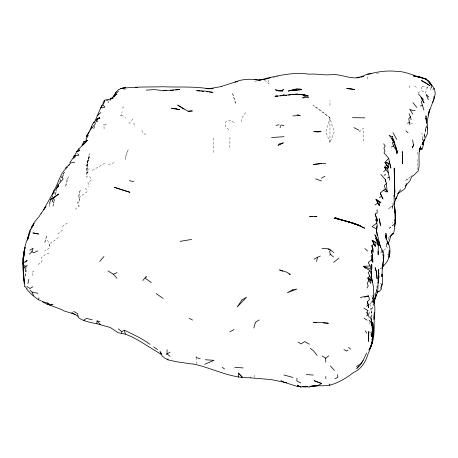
<?xml version="1.0" encoding="UTF-8"?>
<svg xmlns="http://www.w3.org/2000/svg" width="458" height="458" viewBox="0 0 458 458"><rect width="100%" height="100%" fill="white"/><g stroke="black" fill="none" stroke-linecap="round" stroke-linejoin="round"><path stroke-width="0.34" stroke-dasharray="2.29 1.72" d="M213.142 152.428L213.153 137.011M430.388 90.157L430.4 86.47M329.96 105.443L329.995 100.531M367.574 79.034L367.597 76.4M229.836 147.613L229.956 136.816M371.106 317.514L371.404 312.007L371.146 316.827M379.711 277.949L379.791 273.306M196.196 364.139L196.333 359.135M196.35 358.419L196.448 354.847M254.768 377.541L254.877 373.974M424.314 137.709L424.623 134.457L423.799 138.597M373.304 303.156L372.572 308.457L373.802 303.763M26.404 269.876L25.385 276.844L25.951 271.978M426.558 125.503L424.182 136.633L426.232 126.986L426.146 123.483M393.285 205.23L388.395 209.083L393.233 204.886L392.231 208.356L393.342 201.738M417.307 154.449L417.982 150.132M369.795 322.438L369.566 323.777L370.791 324.39M370.482 318.425L371.054 315.075M49.848 204.646L49.487 206.661L50.071 203.392M119.99 115.937L121.525 115.05L122.149 111.643M241.458 121.696L242.293 117.151L246.604 111.403M53.466 203.484L52.807 206.919L53.815 202.201M376.087 291.076L377.215 285.3M94.285 126.276L93.632 129.522L94.468 126.248M384.079 250.079L387.422 247.469L386.06 246.45L386.678 243.444M52.498 196.808L52.767 195.52M53.958 201.531L54.536 198.835M377.318 286.136L376.299 290.87L377.34 286.353M417.873 159.499L417.353 161.502L417.702 165.699L417.061 168.55L417.679 169.706M53.855 201.423L54.307 199.425M372.503 300.723L371.89 303.282L372.64 300.637M392.231 208.356L393.233 204.886M369.194 314.068L371.249 306.957L369.801 304.484L372.297 300.465M329.915 117.677L325.827 131.812L330 142.793L334.174 131.973L329.915 117.677L317.509 107.911L313.261 105.558L329.915 117.677L330 142.793M371.106 340.128L371.518 338.914M427.434 87.209L425.459 92.997L421.738 90.684L420.965 86.316L427.434 87.209L428.797 86.156M59.895 181.683L61.967 176.496M87.621 173.101L87.484 162.67L88.463 158.955L87.272 162.384L86.734 165.75L88.463 158.955L89.178 153.831L86.78 168.103L87.02 177.257C85.732 169.849 86.728 162.464 89.911 155.657L87.467 162.441L87.621 173.101L89.196 168.659M59.838 181.666L61.967 176.525M374.988 293.526L375.537 292.301M380.816 286.868L380.295 288.03L381.291 289.113M422.167 137.864L423.375 135.316L421.56 133.141M63.324 173.994L64.349 172.111M63.324 174.074L65.025 171.011M51.657 197.742L53.678 194.089M386.06 246.45L387.411 244.211M367.894 350.616L368.713 349.471M381.285 267.821L380.501 268.903L381.445 267.89M369.801 304.484L372.841 300.557M128.875 123.723L133.845 117.792M371.593 331.334L369.761 333.476L371.793 336.578M111.391 98.745L107.974 102.552L110.979 99.535M79.841 200.976C77.871 197.301 79.257 193.345 80.39 189.669L78.868 195.961L79.841 200.976L78.043 202.951L79.137 206.14L75.261 209.306M389.191 240.273L388.201 237.92L389.976 236.019M359.215 132.001L363.114 128.24L363.389 142.781M122.223 108.191L124.118 106.462M62.666 229.979L57.462 234.124M58.395 237.359L55.166 240.078L49.161 243.776L50.134 247.005L47.254 249.564L44.827 251.047M393.937 224.449L388.441 228.96L394.063 224.368L392.397 222.365M89.522 181.402L91.497 179.822L89.734 176.445M388.201 237.92L389.271 237.072M373.316 295.118L371.736 296.36L372.864 295.662M373.843 294.706L375.944 293.051M380.186 253.119L381.852 251.814M410.5 176.799L405.158 180.733L409.755 178.042M67.326 223.04L61.853 226.762M78.828 197.638L87.358 191.547L84.965 187.099M34.087 271.004L31.539 272.602L33.216 275.899M418.183 92.877L421.738 90.684M104.75 163.237L91.125 171.155M104.069 128.853L103.989 125.355L106.496 124.066M37.928 264.352L39.972 263.379L42.147 261.243L41.14 257.9L45.68 254.19L50.38 253.182M108.918 99.621L105.678 101.006L108.174 100.142M108.34 164.731L114.139 162.619M376.545 73.601L379.316 72.914M276.054 77.041L278.71 76.394M254.631 81.261L257.333 80.871M272.813 77.362L274.76 77.173M103.657 124.044L103.989 124.158L103.989 125.355M123.666 89.161L125.486 89.957M410.551 122.824L412.927 124.118M234.004 122.469L229.996 120.168L225.485 122.2L225.702 126.78L229.853 130.839M121.525 115.05L125.79 117.637M414.53 85.995L417.662 87.999M387.296 254.196L388.802 255.175M145.65 134.881L142.157 132.047L142.003 128.744M264.518 80.053L269.127 84.009L267.976 79.629M380.295 283.101L382.046 284.836M392.827 203.696L393.828 204.806M76.984 201.543L79.137 206.14M430.846 85.881L432.14 88.898L430.949 86.104M47.615 240.101L50.134 247.005M381.176 249.994L382.899 256.841M87.988 182.427L88.72 186.807M386.689 243.295L386.941 245.333L386.833 243.467M409.206 85.577L409.292 88.6M134.017 122.927L134.074 127.221M371.238 311.6L371.157 312.608L371.896 308.108L371.238 311.6M425.419 130.879L425.934 126.946L425.419 130.879M27.114 265.005L26.913 266.396L27.114 265.005M66.971 179.473L65.54 186.835L68.419 176.553L66.971 179.473M55.973 192.102L55.252 195.469L56.941 189.492L55.973 192.102M46.602 235.893L44.644 243.169L46.602 235.893M128.131 149.783L125.435 159.493L125.389 156.109L128.131 149.783M235.515 103.279L232.412 92.716L235.515 103.279"/><path stroke-width="0.69" d="M377.008 209.587L377.186 212.827L375.159 214.023L377.203 221.168L377.209 218.758M296.944 378.256L296.904 381.056L300.82 382.951M192.549 364.087L176.347 361.711L167.931 359.851L167.949 358.66M166.157 354.395L167.021 353.988L167.09 349.666M307.759 386.375L304.954 386.323L300.751 387.067L300.763 386.506L297.362 386.483L284.046 382.224L271.411 379.613L250.703 377.873M375.869 242.958L372.079 240.221L375.228 246.364L376.236 242.591L372.079 240.221L373.991 243.919L371.885 245.597L372.995 249.049L371.392 250.703L372.383 254.259L372.291 257.253L372.114 255.942M24.011 280.828C22.087 265.537 22.184 249.284 29.094 235.189L27.497 239.9L28.591 236.551M378.474 275.435L378.342 278.802L378.72 269.373L378.531 274.09M22.9 264.512L23.215 257.196L23.301 269.258L24.303 283.765L23.301 269.258L24.348 265.216M383.798 254.848L383.455 261.747L383.586 259.669L382.161 268.056M394.132 196.047L394.258 194.667C393.485 205.39 396.983 216.084 394.527 226.721M369.812 275.899L371.421 279.781L370.917 280.519L370.745 283.45L367.906 278.017L369.812 275.899L368.112 272.699L370.07 270.833L363.578 266.321L370.133 265.955L371.289 269.344L371.701 278.962L373.39 286.296L374.123 303.23L372.56 297.66C375.783 304.513 375.028 312.31 373.986 319.581M434.092 96.128L433.978 97.949C437.075 92.298 433.686 86.356 429.455 82.48C425.774 77.459 419.036 76.99 413.385 75.908L426.638 79.062L426.243 79.268L418.515 76.749L422.11 77.7C413.551 75.833 405.811 71.339 396.76 71.379C386.838 70.297 377.14 71.757 367.562 74.436M161.622 354.647L140.703 341.708L132.236 336.996L125.377 334.14L118.233 332.754L110.189 327.47L96.861 323.766L97.039 320.926L99.964 321.648M371.856 332.497L371.587 336.619L372.572 329.502L372.36 326.039L371.415 322.661L371.879 325.398M372.131 328.369L372.268 326.308L371.415 322.661M373.951 318.144L374.341 312.568C373.522 324.464 376.041 337.723 369.812 348.424M395.036 223.55L395.374 218.747L394.607 228.468L393.542 233.666L390.342 236.219M280.17 127.771L280.342 125.498M376.384 232.189L376.917 225.926M427.262 129.07L427.606 124.971L425.78 117.861L426.684 123.254M424.131 139.656L423.369 144.86M297.362 386.483L297.482 385.218L298.793 385.733M378.073 280.708L378.468 276.54L377.718 291.208M382.201 267.884L382.527 264.461L381.961 276.666L382.006 274.165C382.172 278.189 383.478 282.775 381.171 286.433M394.212 196.866L394.739 192.251L394.138 196.316M376.533 230.7L377.22 225.817L376.848 222.943L375.663 219.685L376.705 218.346L375.159 214.023M25.322 271.709L26.22 265.417L23.301 269.258M426.976 122.687L429.701 109.159L428.545 113.16M23.226 259.6L24.766 251.871L23.226 259.6L23.215 257.196M382.178 268.571L383.586 259.669M382.121 283.966L381.291 289.113L379.058 291.809L378.05 291.397L376.997 292.221M378.033 283.176L378.331 281.401L378.039 282.752M379.361 205.665L379.922 202.396L375.972 199.19L379.361 205.665L375.972 199.19L380.942 202.522L379.922 202.396M406.298 183.4L405.559 187.614L403.532 189.818L397.618 193.786M53.168 193.585L53.569 191.65L52.235 194.885M374.862 298.851L375.892 293.99M376.184 292.605L376.476 291.214M27.944 283.616L28.86 279.306M27.417 239.895L29.57 230.838L31.963 227.466M316.547 261.518L317.486 257.253L320.388 256.033M423.45 144.304L422.39 148.902L421.824 149.234L419.992 148.758M27.417 239.935L28.631 234.794M73.417 158.325L74.185 155.251M376.258 294.242L373.98 303.093M253.881 328.025L255.415 322.317L259.102 319.936M311.114 386.117C318.207 385.207 325.69 386.758 332.508 384.388C340.174 381.743 347.095 377.518 353.45 372.531C361.396 369.165 365.696 361.797 368.037 353.96C371.97 345.607 373.322 336.309 373.281 327.132C373.052 334.712 373.047 342.824 369.337 349.66L371.346 345.698L372.308 342.275L371.169 346.048L371.942 343.506M382.287 268.279L382.836 266.516L382.212 268.216M50.306 305.165L52.882 304.192L50.306 305.165L47.529 303.041L42.273 301.587C49 305.778 57.101 307.037 64.126 310.953C68.912 312.659 74.242 313.232 78.312 316.524M114.26 96.357L115.422 92.785L118.227 89.825L120.036 89.098M29.255 234.542L30.354 231.187M394.046 204.154L396.536 196.866L395.466 199.499L396.909 197.072L398.357 192.686L400.698 189.629M47.048 304.478L47.529 303.041L50.334 305.08M41.483 301.038L38.375 299.687L39.016 297.78M29.427 254.144L31.888 251.711L33.062 248.242L29.862 250.194M49.39 203.615L50.729 199.648L53.93 197.839L58.727 194.032L50.231 199.425L50.729 199.648M423.404 141.511L422.368 144.562L424.205 140.034M420.49 147.877L419.345 151.226L420.61 146.549C417.261 154.409 420.496 162.956 418.291 170.863L412.629 176.364M427.972 115.158L434.23 98.052L432.621 102.718M95.837 119.389L101.791 105.185M90.031 130.038C91.915 125.4 94.153 118.817 100.033 118.37M63.359 174.63L62.311 177.572L63.135 179.026L57.983 184.946L56.282 188.753M382.275 268.136L383.649 264.575M374.953 298.948L376.144 295.954M412.103 175.62L410.162 180.469L405.427 186.217M87.335 135.207L86.402 136.913C88.428 131.875 92.024 127.587 95.642 123.591M32.924 225.496L34.281 222.256L39.05 216.634L41.088 213.462M114.328 96.369L114.838 95.207M115.347 94.045L115.863 92.882L115.422 92.785M375.445 297.196L378.05 291.397M86.402 136.913L87.638 134.183M329.354 249.347L330.447 249.976L329.594 251.814L330.607 254.522L333.504 256.938M359.015 365.953L356.753 368.461L359.833 365.524L363.057 360.566L366.606 353.004M424.16 140.034L422.03 144.533L425.986 136.759M102.884 103.405L104.258 100.537L105.071 100.067L113.172 98.418M32.913 225.611L33.932 223.493L31.436 227.248M413.488 145.295L412.217 147.911L413.74 144.923L413.488 145.295L412.624 139.902M69.811 162.676L74.763 155.554L76.709 151.627L79.532 150.567L78.759 148.896L84.369 143.732L87.134 140.554L85.967 139.06L88.257 135.631L87.518 134.211M83.814 141.619L81.988 145.18L87.134 140.554L83.814 141.619L84.243 141.865L87.134 140.554M425.877 136.696L427.675 133.284L427.366 127.347M30.205 230.357L30.881 229.109M31.556 227.861L33.932 223.493L31.516 227.889M87.953 134.074L89.201 131.801M43.539 209.867L53.615 191.913L58.572 185.885L57.983 184.946M369.766 348.492L371.346 345.698M53.93 197.839L52.069 201.005L53.884 202.648M53.254 191.484C58.727 183.778 59.62 173.17 67.481 167.193M366.99 287.99L368.221 285.929L367.19 283.107L368.822 280.863L367.906 278.017L371.421 279.781M102.873 104.687L104.893 107.189L100.731 108.036L104.808 101.487L104.258 100.537M387.749 243.656L389.443 240.862L390.748 236.013L392.638 233.168L393.542 233.666M41.037 213.525L45.966 206.535L43.945 209.312M113.258 96.833L115.863 92.882M360.824 363.955L363.057 360.566M372.383 254.259L371.14 256.091L371.85 261.054M68.545 165.836L70.566 162.945L74.694 162.269M76.709 151.627L78.759 148.896M389.666 180.126L387.668 168.83L388.527 167.622L388.338 163.346L385.035 162.361L388.699 158.348L384.01 152.846L385.006 151.026L383.873 148.22L385.241 146.005L383.638 143.823M370.356 347.175L371.175 346.03M393.542 141.293L394.807 144.19L393.771 140.549L389.082 135.322L392.306 136.776L393.771 140.549L396.37 150.27L396.805 153.522L394.807 144.19L391.802 138.625L393.542 141.293L392.42 142.85L393.525 145.936L395.225 148.798M422.585 100.159L424.079 102.941L421.034 97.428L422.585 100.159L421.337 101.871L423.931 110.143M419.843 149.6L420.988 148.049L421.824 149.234M409.091 113.573L410.402 116.727L408.788 118.811L409.824 124.725M57.427 187.316L58.572 185.885M142.856 280.554L146.388 276.226L145.564 278.516L151.398 282.638M73.967 158.176L75.707 156.064M99.747 261.466L103.949 256.497M111.798 98.275L113.813 95.917L116.819 94.199L113.75 96.025M98.71 118.593L99.655 117.534L96.146 119.698M382.865 266.367C390.119 260.51 392.386 249.078 387.09 241.211L388.384 244.429M383.604 171.716L385.825 169.866L384.634 167.176L386.638 165.035L385.035 162.361L389.054 163.374L388.338 163.346M367.448 301.604L368.759 307.684L367.448 301.604L369.497 299.458L368.467 295.92L360.377 297.425M380.798 174.332L385.224 179.427L386.438 183.486L384.348 185.501L385.304 189.04L387.09 191.982L383.214 190.448L380.329 193.007L381.428 196.293L383.031 199.053L380.329 193.007M27.068 288.792L24.955 286.496M116.137 93.432L118.462 91.239M65.397 168.172L69.227 164.565M25.356 262.073L27.177 260.459L24.2 262.342M97.073 115.817L100.92 112.468M333.619 262.423L338.914 258.083M325.701 362.112L325.684 358.219L328.747 355.86M371.85 259.537L368.203 262.474L370.133 265.955M366.566 315.905L367.98 314.841L366.492 312.39M366.526 306.265L368.18 305.034M96.335 119.944L99.655 117.534M376.848 222.943L372.131 226.681L376.379 228.794L377.157 235.738M379.396 197.673L381.428 196.293M383.214 190.448L385.304 189.04M356.507 366.515L360.446 363.973M375.022 204.915L377.884 203.094M170.05 356.33L167.496 354.263L167.496 353.708L170.084 352.122M280.038 144.058L278 145.3L283.33 142.816L280.038 144.058L279.426 143.703M32.821 286.771L29.959 288.5L27.068 286.536M110.126 99.014L113.481 97.022M387.64 178.013L389.22 177.074M407.597 123.311L409.303 122.303M314.085 259.136L317.486 257.253M329.531 255.14L330.607 254.522M347.931 350.175L346.454 351.028L343.941 349.597M121.719 333.687L121.719 331.649L124.278 330.201C133.078 334.374 142.123 338.479 149.978 344.313M229.864 331.878L233.935 329.571M384.056 175.391L385.688 174.475M432.879 89.396L434.373 88.554M321.379 178.202L324.957 176.227M309.757 386.42L312.768 386.523L317.52 385.762L321.562 383.535L314.136 380.695L321.562 383.535M306.007 95.968L302.32 97.966L308.927 97.314L304.559 95.132M391.315 147.075L393.525 145.936M420.49 106.067L422.207 105.18M37.779 250.892L33.686 252.747L31.888 251.711M108.094 270.924L113.384 274.233L117.036 272.613M280.548 90.987L283.582 89.671L280.542 90.861M76.715 151.764L79.532 150.567M204.703 364.282L214.041 360.337L205.247 359.753M93.547 122.967L97.731 121.238L95.791 119.841M334.924 378.64L337.861 377.444L337.489 374.615M264.61 79.411L270.231 77.837M282.46 95.436L284.332 94.817L280.577 95.899M238.315 81.009L221.449 86.425M364.511 297.127L368.467 295.92M392.306 136.776L392.827 136.644M296.12 89.299L288.265 91.079L296.881 88.755L301.473 89.304L299.458 89.236M276.048 125.412L279.031 124.742M238.452 80.745C245.465 78.948 252.753 78.782 259.818 80.413M356.879 77.677L363.389 76.349L360.852 77.03L367.597 73.961L371.696 73.652M234.931 82.091L237.525 81.564M121.845 88.365L125.435 87.673L120.219 88.566C134.423 86.636 148.81 87.129 163.111 86.745C178.408 87.432 193.849 86.196 209.077 88.829L206.014 88.537L213.159 88.726L208.922 88.715L221.426 86.545M180.126 241.355L191.61 239.425M307.765 386.621L304.971 387.056L302.165 386.689M285.202 95.499L286.519 95.298M135.683 87.673L137.732 87.404M288.488 94.989L290.916 94.692M321.539 163.437L313.346 164.445L319.529 163.867M173.599 90.226L170.17 90.466M175.626 89.986L179.679 89.499L163.243 90.724L154.747 89.608L146.239 90.123M415.051 110.447L412.767 110.664L409.71 109.136L412.818 114.225M320.898 163.735L325.707 163.288M74.763 155.554L78.931 155.182L77.522 153.533M292.13 94.543L296.652 94.153L304.719 94.863L296.652 94.153L274.926 96.3L277.439 96.191M419.929 148.352L421.085 148.26M188.427 111.214L192.366 110.945L187.94 111.225L177.635 105.042L184.03 109.21M271.571 137.537L284.092 136.684M292.828 115.897L300.356 115.553L297.139 114.712M302.16 386.443L304.954 386.323L309.173 387.119L313.072 385.831L317.52 385.762M163.243 90.724L166.706 90.592M281.71 91.033L282.895 90.987L277.296 90.604M250.709 377.747C230.448 378.526 212.346 367.929 192.927 363.927M277.439 96.14L275.556 96.186L277.445 96.22M321.997 248.454L325.919 248.362L329.611 249.249L328.226 249.106M359.456 77.585C349.414 79.331 340.283 73.44 330.304 74.711C323.211 75.427 316.249 73.463 309.139 74.213C292.313 71.66 275.367 76.211 259.079 80.161L264.621 79.32L259.068 80.041L254.459 79.595M312.276 216.548L309.568 216.531L317.01 216.577L314.303 216.56M352.402 117.689L364.831 117.849M243.175 367.946L234.719 367.259M316.335 322.661L313.49 322.518L321.579 322.375L328.409 323.256L323.434 323.01M306.345 374.558L313.318 375.05M299.99 94.571L292.25 94.405L300.94 94.348L308.016 95.653L300.94 94.348L296.612 94.279L304.719 94.983L301.341 94.692M200.175 91.022L196.642 90.655L204.898 91.056L212.896 92.356L209.363 91.984M201.589 91.171L203.707 91.394M206.535 91.692L207.949 91.835M388.144 172.781L384.634 167.176L388.527 167.622L385.035 162.361M96.861 323.766C90.403 322.529 83.528 321.373 78.123 317.36M284.017 382.361L286.571 382.808L284.046 382.224L280.857 380.421M281.172 125.017L284.012 125.555M133.862 181.643L129.339 180.647M29.959 290.137L32.071 292.038L37.974 293.32M92.23 319.821L86.505 318.39L84.117 319.821L84.117 320.646M292.965 377.415L283.84 374.999M195.967 357.595L200.203 358.683M343.998 220.773L349.849 222.302L334.993 217.67L343.357 220.55M279.283 90.913L275.373 89.791L278.636 90.833M350.496 222.474L358.265 224.998L346.322 221.128L334.048 218.105L353.994 223.166L364.774 228.239L358.362 225.061L353.839 223.47L360.446 226.006L346.695 221.317L349.866 222.279M315.568 178.918L321.487 180.893M277.456 90.329L279.317 91.022M371.289 269.344L363.578 266.321L365.53 268.268M359.089 130.255L353.897 127.622M282.683 271.228L279.506 269.865L286.926 272.235L290.309 274.497L289.038 273.953M71.9 313.049L75.169 314.491M189.206 318.281L192.526 320.056M167.931 359.851L164.754 358.122L162.229 356.032L159.997 351.572L161.571 353.759M384.634 167.176L387.668 168.83M297.482 385.218L300.751 387.067M73.698 311.388L77.574 313.581L78.123 316.318M167.021 353.439L167.496 353.708M363.944 308.182L368.026 310.57M309.219 344.204L304.73 341.559L300.963 343.952L298.066 341.931M163.111 298.404L156.178 293.652M322.037 355.889L325.684 358.219M38.375 299.687C33.972 296.755 29.925 293.086 26.57 288.969M363.961 318.127L367.121 320.176M153.739 346.958L157.541 349.586M330.447 249.976L333.853 252.535M310.209 348.24L313.759 351.051L317.136 355.482M222.388 367.305L224.529 369.068M367.906 278.017L370.917 280.519M118.353 328.833L121.719 331.649M348.635 347.427L350.588 349.139M364.854 248.562L367.562 251.058M428.888 97.09L426.06 94.354L428.413 99.861M405.92 130.788L408.038 132.854M238.36 373.07L242.259 376.951L242.299 377.466L238.36 373.07L238.607 377.152M97.039 320.926L100.313 324.436M330.31 365.85L334.397 370.322M418.383 93.959L423.478 99.575M431.505 85.159L426.243 79.268L429.192 81.324L431.505 85.159L429.455 82.48L431.425 85.394M113.384 274.233L116.91 278.309M369.016 320.05L371.312 322.838M412.927 102.644L416.803 107.418M91.222 126.631L92.029 127.633M386.638 165.035L388.527 167.622M53.615 191.913L54.502 193.15M365.255 330.779L366.766 333.149M392.935 132.677L396.811 139.392M329.079 383.947L329.886 385.373M373.991 243.919L375.228 246.364M367.98 314.841L369.394 317.646M32.071 292.038L33.629 295.828M378.417 241.355L383.787 254.78L383.586 259.577L383.071 257.522M370.07 270.833L371.392 274.107L371.386 271.697M388.407 244.417L386.088 237.885L385.854 235.612L386.209 239.162M367.098 310.787L368.352 314.331M378.571 240.759L380.483 247.257M371.701 278.962L371.358 276.54L372.617 282.243M124.278 330.201L125.377 334.14M388.699 158.348L390.88 168.115L389.105 161.187M371.014 321.173L372.268 326.308M410.402 116.727L411.124 119.733M376.505 230.838L379.968 245.207M375.881 270.827L375.125 267.546L376.35 271.13L377.106 278.865L376.344 270.941M376.184 272.138L376.642 274.107M372.537 325.815L370.963 317.8L371.524 322.02M376.705 218.346L377.203 221.168M371.885 245.597L372.343 248.27M372.566 249.61L373.024 252.278L372.995 249.049M382.865 249.971L383.317 252.639M372.108 326.766L372.572 329.502M385.224 179.427L385.533 181.517M386.781 189.887L387.09 191.982L386.438 183.486M371.392 250.703L371.753 253.326M372.554 329.754L372.835 331.861M395.517 216.256L394.533 206.667L395.019 211.424L395.019 220.956L395.019 219.594M371.215 273.06L371.627 278.361L371.22 273.506M394.458 186.246L394.212 168.04L394.853 192.194L394.544 187.568M376.379 228.794L376.562 231.628M386.237 238.584L385.945 233.259L386.111 238.034M24.623 282.008L24.749 286.691M402.307 152.949L402.267 151.529L402.628 163.615L402.353 154.375M377.867 244.034L377.827 242.608L378.239 245.253L378.188 254.763L378.085 251.19M373.545 295.816L373.579 297.156M426.724 122.807L425.963 115.777L425.997 117.179M422.413 138.614L422.413 140.062M395.019 211.424L395.019 212.787M325.804 376.51L325.804 378.566M72.158 312.373L72.158 313.329M368.827 331.575L368.341 341.365L368.827 331.575M389.226 250.52L388.974 257.161L389.226 250.52M24.217 251.305L23.444 254.917L25.173 247.389L24.217 251.305M241.893 299.984L237.215 306.997L246.57 297.208L241.893 299.984M292.41 289.891L287.406 292.748L296.83 289.061L292.41 289.891M296.612 90.031L290.572 90.718L301.198 89.636L296.612 90.031M320.966 131.641L317.52 131.996L313.77 131.612L320.966 131.641M351 88.898L346.7 88.508L354.589 89.499L351 88.898M176.364 108.867L171.452 108.277L179.616 109.702L176.364 108.867M38.472 234.009L33.045 232.933L38.472 234.009M129.832 192.274L114.494 187.396L129.832 192.274M426.787 83.556L421.44 80.482L429.81 85.566L426.787 83.556M376.407 237.656L374.867 234.777L377.569 240.347L376.407 237.656M377.495 241.704L375.68 237.971L378.239 245.253L377.495 241.704M397.647 152.966L395.626 146.365L397.647 152.966M380.506 225.376L379.207 218.752L380.506 225.376M372.909 324.768L372.697 322.237L373.276 329.537L372.909 324.768M372.823 262.171L372.526 254.98L372.823 262.171M371.77 268.365L371.724 264.283L371.77 268.365"/></g></svg>
